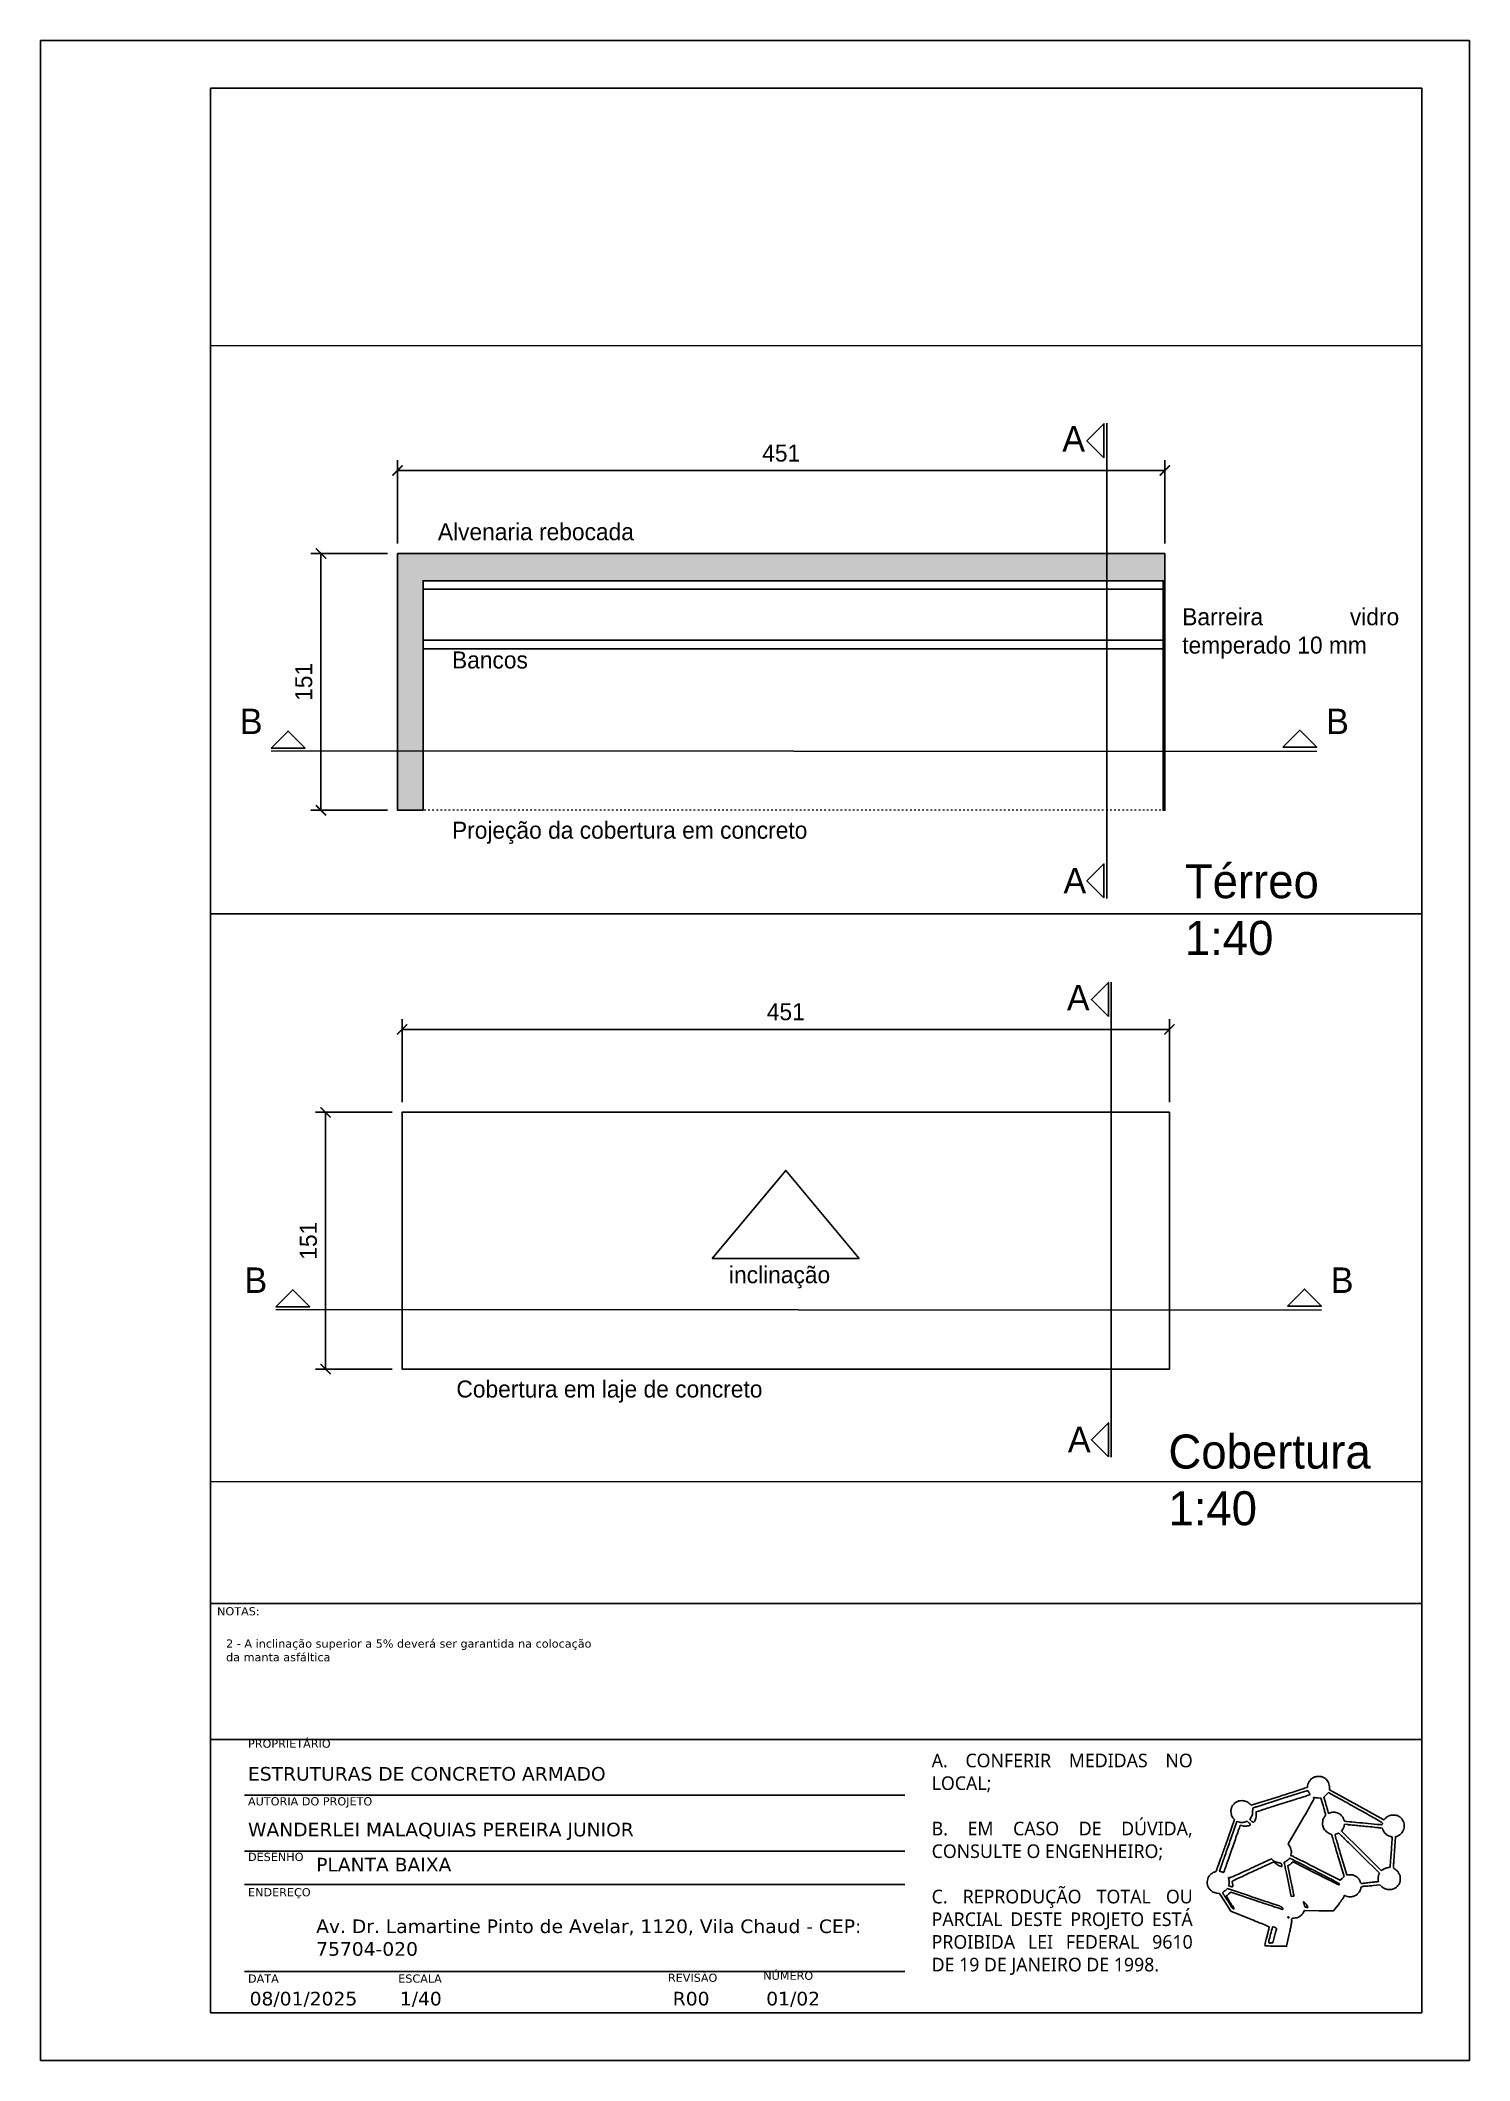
# Paper-space layout 'A4-01' of a CAD drawing. Header units: centimetres, sheet in millimetres. Extents: x 0 to 210, y 0 to 297.
# The model-space entities are those that its viewports show. They can reach past a viewport. Long polylines and large blocks are cut down to what shows.
import ezdxf

# ---------------------------------------------------------------- set-up
doc = ezdxf.new("R2010")
doc.units = ezdxf.units.CM
doc.header["$LTSCALE"] = 0.5
doc.linetypes.add('ACAD_ISO03W100', pattern=[30, 12, -18])
doc.layers.get('0').update_dxf_attribs({"lineweight": 0})
doc.layers.get('0').transparency = 0.9
doc.layers.get('Defpoints').update_dxf_attribs({"color": 130})
doc.layers.add('CARIMBO', color=250, linetype='Continuous')
doc.layers.add('COTA', color=10, linetype='Continuous')
doc.styles.add('Century Gothic_B', font='GOTHICB.TTF', dxfattribs={"height": 0.15})
doc.styles.add('COTA40', font='GOTHIC.TTF', dxfattribs={"height": 0.1})
doc.dimstyles.new('COTA40', dxfattribs={"dimscale": 0, "dimtxt": 0.1, "dimasz": 0.06, "dimexe": 0.06, "dimexo": 0.059, "dimgap": 0.05, "dimtad": 1, "dimdec": 0, "dimlfac": 100, "dimzin": 0, "dimdsep": 46, "dimtxsty": 'COTA40', "dimblk": 'ARCHTICK', "dimcen": 0.09, "dimclrt": 7, "dimadec": 0, "dimazin": 0, "dimtfac": 1.5, "dimtdec": 0, "dimtix": 1, "dimtmove": 2, "dimatfit": 3, "dimfxl": 1, "dimtolj": 1, "dimtzin": 0, "dimarcsym": 0})

# ---------------------------------------------------------------- blocks, each defined once
blk = doc.blocks.new('_ArchTick')
at = {"color": 0, "linetype": 'ByBlock', "const_width": 0.15}
blk.add_lwpolyline([(-0.5, -0.5), (0.5, 0.5)], dxfattribs=at)
blk = doc.blocks.new('*D19')
at = {"layer": 'COTA', "color": 0, "lineweight": -2, "transparency": 16777216}
for p, q in [((73.513, -297.838), (73.513, -297.349)), ((78.023, -297.838), (78.023, -297.349)), ((73.513, -297.409), (78.023, -297.409))]:
    blk.add_line(p, q, dxfattribs=at)
at = {"layer": 'Defpoints', "color": 0, "transparency": 16777216}
for p in [(78.023, -297.409), (73.513, -297.897), (78.023, -297.897)]:
    blk.add_point(p, dxfattribs=at)
at = {"layer": 'COTA', "color": 0, "lineweight": -2, "transparency": 16777216, "xscale": 0.06, "yscale": 0.06, "zscale": 0.06, "rotation": 180}
blk.add_blockref('_ArchTick', (73.513, -297.409), dxfattribs=at)
at = {"layer": 'COTA', "color": 0, "lineweight": -2, "transparency": 16777216, "xscale": 0.06, "yscale": 0.06, "zscale": 0.06}
blk.add_blockref('_ArchTick', (78.023, -297.409), dxfattribs=at)
at = {"layer": 'COTA', "color": 7, "transparency": 16777216, "insert": (75.768, -297.307), "char_height": 0.1, "attachment_point": 5, "style": 'COTA40'}
blk.add_mtext('\\A1;451', dxfattribs=at)
blk = doc.blocks.new('*D20')
at = {"layer": 'COTA', "color": 0, "lineweight": -2, "transparency": 16777216}
for p, q in [((73.454, -297.897), (73.003, -297.897)), ((73.063, -297.897), (73.063, -299.407)), ((73.454, -299.407), (73.003, -299.407))]:
    blk.add_line(p, q, dxfattribs=at)
at = {"layer": 'Defpoints', "color": 0, "lineweight": 5, "transparency": 16777216}
for p in [(73.513, -297.897), (73.063, -299.407), (73.513, -299.407)]:
    blk.add_point(p, dxfattribs=at)
at = {"layer": 'COTA', "color": 0, "lineweight": -2, "transparency": 16777216, "xscale": 0.06, "yscale": 0.06, "zscale": 0.06}
for p, rotation in [((73.063, -297.897), 90), ((73.063, -299.407), 270)]:
    blk.add_blockref('_ArchTick', p, dxfattribs=dict(at, rotation=rotation))
at = {"layer": 'COTA', "color": 7, "transparency": 16777216, "insert": (72.962, -298.652), "char_height": 0.1, "attachment_point": 5, "rotation": 90, "style": 'COTA40'}
blk.add_mtext('\\A1;151', dxfattribs=at)
blk = doc.blocks.new('*D21')
at = {"layer": 'COTA', "color": 0, "lineweight": -2, "transparency": 16777216}
for p, q in [((94.883, -309.917), (94.883, -309.428)), ((99.393, -309.917), (99.393, -309.428)), ((94.883, -309.488), (99.393, -309.488))]:
    blk.add_line(p, q, dxfattribs=at)
at = {"layer": 'Defpoints', "color": 0, "lineweight": 5, "transparency": 16777216}
for p in [(99.393, -309.488), (94.883, -309.976), (99.393, -309.976)]:
    blk.add_point(p, dxfattribs=at)
at = {"layer": 'COTA', "color": 0, "lineweight": -2, "transparency": 16777216, "xscale": 0.06, "yscale": 0.06, "zscale": 0.06, "rotation": 180}
blk.add_blockref('_ArchTick', (94.883, -309.488), dxfattribs=at)
at = {"layer": 'COTA', "color": 0, "lineweight": -2, "transparency": 16777216, "xscale": 0.06, "yscale": 0.06, "zscale": 0.06}
blk.add_blockref('_ArchTick', (99.393, -309.488), dxfattribs=at)
at = {"layer": 'COTA', "color": 7, "transparency": 16777216, "insert": (97.138, -309.385), "char_height": 0.1, "attachment_point": 5, "style": 'COTA40'}
blk.add_mtext('\\A1;451', dxfattribs=at)
blk = doc.blocks.new('*D22')
at = {"layer": 'COTA', "color": 0, "lineweight": -2, "transparency": 16777216}
for p, q in [((94.824, -309.976), (94.373, -309.976)), ((94.433, -309.976), (94.433, -311.486)), ((94.824, -311.486), (94.373, -311.486))]:
    blk.add_line(p, q, dxfattribs=at)
at = {"layer": 'Defpoints', "color": 0, "lineweight": 5, "transparency": 16777216}
for p in [(94.883, -309.976), (94.433, -311.486), (94.883, -311.486)]:
    blk.add_point(p, dxfattribs=at)
at = {"layer": 'COTA', "color": 0, "lineweight": -2, "transparency": 16777216, "xscale": 0.06, "yscale": 0.06, "zscale": 0.06}
for p, rotation in [((94.433, -309.976), 90), ((94.433, -311.486), 270)]:
    blk.add_blockref('_ArchTick', p, dxfattribs=dict(at, rotation=rotation))
at = {"layer": 'COTA', "color": 7, "transparency": 16777216, "insert": (94.332, -310.731), "char_height": 0.1, "attachment_point": 5, "rotation": 90, "style": 'COTA40'}
blk.add_mtext('\\A1;151', dxfattribs=at)

msp = doc.modelspace()

# ---------------------------------------------------------------- hatches: boundary and pattern name
at = {"layer": 'CARIMBO', "true_color": 0xcd6928}
h = msp.add_hatch(color=32, dxfattribs=at)
h.dxf.hatch_style = 1
h.paths.add_polyline_path([(73.663, -299.407), (73.663, -298.057), (78.023, -298.057), (78.023, -297.897), (73.513, -297.897), (73.513, -299.407)])
at = {"layer": 'CARIMBO'}
h = msp.add_hatch(dxfattribs=at)
h.set_pattern_fill('ANSI32', color=4, scale=0.002)
h.set_pattern_definition([(45, (72.778125, -296.412878), (-0.013470384, 0.013470384), []), (45, (72.787106, -296.412878), (-0.013470384, 0.013470384), [])])
h.paths.add_polyline_path([(78.023, -298.057), (78.023, -299.407), (78.013, -299.407), (78.013, -298.057)])
at = {"layer": 'CARIMBO', "linetype": 'ACAD_ISO03W100', "lineweight": 5, "true_color": 0x636466}
h = msp.add_hatch(dxfattribs=at)
h.set_pattern_fill('ANSI32', color=251, scale=0.2)
h.set_pattern_definition([(45, (21.3695, -5.2997), (-1.347038, 1.347038), []), (45, (22.2675, -5.2997), (-1.347038, 1.347038), [])])
h.paths.add_polyline_path([(96.706, -310.835), (97.569, -310.835), (97.138, -310.318)])

# ---------------------------------------------------------------- linework, layer by layer
at = {"layer": 'CARIMBO'}
for p, q in [((77.665, -297.334), (77.665, -297.134)), ((77.682, -299.925), (77.682, -297.131)), ((77.665, -299.922), (77.665, -299.722)), ((99.034, -309.412), (99.034, -309.212)), ((99.051, -312.003), (99.051, -309.21)), ((99.034, -312.001), (99.034, -311.801))]:
    msp.add_line(p, q, dxfattribs=at)
for points in [[(77.665, -297.334), (77.665, -297.134), (77.565, -297.234), (77.665, -297.334)], [(73.663, -298.107), (78.013, -298.107)], [(73.663, -298.407), (78.013, -298.407)], [(73.663, -298.457), (78.013, -298.457)], [(72.77, -299.041), (72.97, -299.041), (72.87, -298.941), (72.77, -299.041)], [(78.716, -299.036), (78.916, -299.036), (78.816, -298.936), (78.716, -299.036)], [(77.665, -299.922), (77.665, -299.722), (77.565, -299.822), (77.665, -299.922)], [(99.034, -309.412), (99.034, -309.212), (98.934, -309.312), (99.034, -309.412)], [(96.706, -310.835), (97.569, -310.835), (97.138, -310.318), (96.706, -310.835)], [(100.086, -311.115), (100.286, -311.115), (100.186, -311.015), (100.086, -311.115)], [(94.14, -311.119), (94.34, -311.119), (94.24, -311.019), (94.14, -311.119)], [(99.034, -312.001), (99.034, -311.801), (98.934, -311.901), (99.034, -312.001)]]:
    msp.add_lwpolyline(points, dxfattribs=at)
at = {"layer": 'CARIMBO', "color": 30, "true_color": 0xf26722}
for points in [[(73.663, -299.407), (73.513, -299.407), (73.513, -297.897), (78.023, -297.897), (78.023, -298.057)], [(73.663, -299.407), (73.663, -298.057), (78.023, -298.057)]]:
    msp.add_lwpolyline(points, dxfattribs=at)
at = {"layer": 'CARIMBO', "color": 4}
msp.add_lwpolyline([(78.023, -298.057), (78.023, -299.407), (78.013, -299.407), (78.013, -298.057), (78.023, -298.057)], dxfattribs=at)
at = {"layer": 'CARIMBO', "linetype": 'Continuous', "lineweight": 5}
for points in [[(75.843, -299.059), (72.77, -299.059)], [(75.843, -299.059), (78.916, -299.059)], [(97.213, -311.138), (94.14, -311.138)], [(97.213, -311.138), (100.286, -311.138)]]:
    msp.add_lwpolyline(points, dxfattribs=at)
at = {"layer": 'CARIMBO', "linetype": 'ACAD_ISO03W100', "lineweight": 5}
msp.add_lwpolyline([(78.023, -299.407), (78.023, -299.407), (78.023, -299.407), (73.663, -299.407)], dxfattribs=at)
at = {"layer": 'CARIMBO', "color": 18, "true_color": 0x000000}
msp.add_lwpolyline([(99.393, -311.486), (94.883, -311.486), (94.883, -309.976), (99.393, -309.976), (99.393, -311.486)], dxfattribs=at)

# ---------------------------------------------------------------- texts
at = {"layer": 'CARIMBO', "attachment_point": 1, "style": 'Century Gothic_B'}
for s, width, heights, insert, char_height in [('{\\fCentury Gothic|b0|i0|c0|p34;A}', 0.4899, [0], (77.42, -297.148), 0.15), ('{\\fCentury Gothic|b0|i0|c0|p34;Alvenaria rebocada}', 2.1286, [0.127], (73.75, -297.719), 0.1), ('\\pxqj;{\\fCentury Gothic|b0|i0|c0|p34;Barreira vidro temperado 10 mm}', 1.27151, [0.613], (78.125, -298.219), 0.1), ('\\pxqj;{\\fCentury Gothic|b0|i0|c0|p34;Bancos}', 1.8497, [0.358], (73.833, -298.473), 0.1), ('{\\fCentury Gothic|b0|i0|c0|p34;B}', 0.4899, [0], (72.586, -298.809), 0.15), ('{\\fCentury Gothic|b0|i0|c0|p34;B}', 0.4899, [0], (78.971, -298.809), 0.15), ('\\pxqj;{\\fCentury Gothic|b0|i0|c0|p34;Projeção da cobertura em concreto}', 4.18047, [0.358], (73.833, -299.474), 0.1), ('{\\fCentury Gothic|b0|i0|c0|p34;A}', 0.4899, [0], (77.427, -299.746), 0.15), ('{\\fCentury Gothic|b0|i0|c0|p34;A}', 0.4899, [0], (98.79, -309.227), 0.15), ('{\\fCentury Gothic|b0|i0|c0|p34;B}', 0.4899, [0], (93.956, -310.888), 0.15), ('\\pxqj;{\\fCentury Gothic|b0|i0|c0|p34;inclinação}', 4.18047, [0.358], (96.804, -310.881), 0.1), ('{\\fCentury Gothic|b0|i0|c0|p34;B}', 0.4899, [0], (100.341, -310.888), 0.15), ('\\pxqj;{\\fCentury Gothic|b0|i0|c0|p34;Cobertura em laje de concreto}', 4.18047, [0.358], (95.202, -311.553), 0.1), ('{\\fCentury Gothic|b0|i0|c0|p34;A}', 0.4899, [0], (98.796, -311.825), 0.15)]:
    msp.add_mtext_dynamic_manual_height_columns(s, width=width, gutter_width=0.01, heights=heights, dxfattribs=dict(at, insert=insert, char_height=char_height))

# ---------------------------------------------------------------- dimensions: what is measured, and where the dimension line sits
at = {"layer": 'COTA'}
for base, p1, p2, picture, middle in [((78.023, -297.409), (73.513, -297.897), (78.023, -297.897), '*D19', (75.768, -297.307)), ((99.393, -309.488), (94.883, -309.976), (99.393, -309.976), '*D21', (97.138, -309.385))]:
    dim = msp.add_linear_dim(base=base, p1=p1, p2=p2, dimstyle='COTA40', override={"dimscale": 1}, dxfattribs=at)
    dim.commit()
    dim.dimension.update_dxf_attribs({"geometry": picture, "text_midpoint": middle})
for base, p1, p2, picture, middle in [((73.063, -299.407), (73.513, -297.897), (73.513, -299.407), '*D20', (72.962, -298.652)), ((94.433, -311.486), (94.883, -309.976), (94.883, -311.486), '*D22', (94.332, -310.731))]:
    dim = msp.add_linear_dim(base=base, p1=p1, p2=p2, angle=90, dimstyle='COTA40', override={"dimscale": 1}, dxfattribs=at)
    dim.commit()
    dim.dimension.update_dxf_attribs({"geometry": picture, "text_midpoint": middle})

psp = doc.layouts.new('A4-01')

# ---------------------------------------------------------------- linework, layer by layer
at = {"layer": 'CARIMBO'}
for p, q in [((210, 297), (0, 297)), ((0, 297), (0, 0)), ((210, 0), (210, 297)), ((25, 290), (25, 7)), ((203, 290), (25, 290)), ((203, 7), (203, 290)), ((25, 47.2), (203, 47.2)), ((30, 39), (127, 39)), ((30, 30.8), (127, 30.8)), ((30, 25.9), (127, 25.9)), ((30, 13.1), (127, 13.1)), ((25, 7), (203, 7)), ((0, 0), (210, 0))]:
    psp.add_line(p, q, dxfattribs=at)
psp.add_lwpolyline([(25, 67.2), (25, 67.2), (203, 67.2)], dxfattribs=at)
for points in [[(187.08, 41.64, 0.079478), (186.74, 41.4, 0.054467), (186.45, 41.04, 0.055091), (186.25, 40.63, 0.089267), (186.18, 40.25, -0.318001), (186.12, 40.17, -0.00227), (185.34, 39.9, -0.004795), (184.18, 39.51, -0.00091), (182.05, 38.84), (177.93, 37.53), (177.7, 37.75, 0.045989), (177.45, 37.95, 0.048466), (177.17, 38.1, 0.049205), (176.87, 38.19, 0.050376), (176.56, 38.22, 0.057358), (176.1, 38.17, 0.073919), (175.71, 38.01, 0.074646), (175.39, 37.75, 0.059941), (175.13, 37.39, 0.022187), (175.03, 37.19, 0.046293), (174.98, 37.03, 0.042492), (174.95, 36.86, 0.016038), (174.94, 36.61, 0.031811), (174.97, 36.29, 0.052573), (175.03, 36.03, 0.056422), (175.14, 35.8, 0.043793), (175.31, 35.58), (175.44, 35.44), (174.12, 31.64, -0.001341), (173.53, 29.96, -0.00365), (173.1, 28.79, -0.000922), (172.76, 27.86, -0.232969), (172.7, 27.8, 0.052602), (172.3, 27.63, 0.060655), (171.96, 27.39, 0.062659), (171.7, 27.08, 0.062566), (171.53, 26.71, 0.067657), (171.44, 26.28, 0.07176), (171.48, 25.84, 0.071432), (171.65, 25.44, 0.066114), (171.92, 25.08, 0.03404), (172.13, 24.9, 0.051282), (172.34, 24.77, 0.04987), (172.58, 24.69, 0.030117), (172.87, 24.63), (173.23, 24.59), (174.07, 23.28), (174.92, 21.97), (177.71, 20.84, -0.00035), (178.78, 20.41, -0.000565), (179.69, 20.04, -0.000077), (180.5, 19.7, -0.041097), (180.55, 19.68, -0.317107), (180.56, 19.64, -0.002034), (180.48, 19.25, -0.00699), (180.37, 18.81, -0.004284), (180.24, 18.29, 0.003499), (180.08, 17.68, 0.009869), (179.98, 17.26, 0.005641), (179.91, 16.94, 0.317571), (179.94, 16.89, 0.121999), (179.99, 16.87, 0.001087), (180.44, 16.85, 0.003666), (180.96, 16.84, 0.002349), (181.55, 16.82), (183.1, 16.8), (183.5, 18.6, 0.003235), (183.65, 19.31, 0.004837), (183.77, 19.92, 0.002145), (183.87, 20.45, 0.099334), (183.86, 20.56, -0.057961), (183.84, 20.75, -0.189286), (183.89, 20.86, -0.162677), (184.01, 20.93, -0.040506), (184.23, 20.95, 0.074695), (184.64, 21.01, 0.067212), (185.03, 21.19, 0.06575), (185.36, 21.47, 0.065907), (185.61, 21.83), (185.72, 22.05), (187.86, 22.04), (190.01, 22.02), (190.82, 23.07, 0.005197), (191.14, 23.5, 0.009482), (191.39, 23.85, 0.004462), (191.59, 24.15, 0.241149), (191.59, 24.21, -0.038552), (191.58, 24.28, -0.487664), (191.59, 24.29, -0.104544), (191.63, 24.28, -0.003557), (191.79, 24.21, 0.08403), (192.2, 24.08, 0.068415), (192.66, 24.09, 0.066973), (193.11, 24.22, 0.07379), (193.5, 24.46, 0.047786), (193.69, 24.66, 0.036473), (193.86, 24.91, 0.037396), (193.99, 25.16, 0.094407), (194.03, 25.36, -0.152944), (194.06, 25.48, -0.128065), (194.16, 25.56, -0.081842), (194.33, 25.61, -0.031911), (194.57, 25.63, 0.017211), (194.75, 25.64, 0.003074), (195.07, 25.66, 0.003318), (195.45, 25.69, 0.00299), (195.84, 25.73), (196.8, 25.84), (197.1, 25.57, 0.108864), (197.77, 25.21, 0.117508), (198.51, 25.17, 0.117913), (199.19, 25.46, 0.110153), (199.68, 26.04, 0.037258), (199.74, 26.18, 0.034903), (199.78, 26.34, 0.029781), (199.8, 26.52, 0.016378), (199.81, 26.74, 0.015811), (199.81, 26.99, 0.046417), (199.78, 27.16, 0.049348), (199.73, 27.32, 0.019736), (199.62, 27.53, 0.027212), (199.51, 27.7, 0.030137), (199.39, 27.85, 0.030273), (199.25, 27.98, 0.027963), (199.1, 28.1, -0.012714), (198.92, 28.22, -0.065884), (198.83, 28.31, -0.119764), (198.8, 28.38, -0.093219), (198.8, 28.48, 0.026903), (198.81, 28.6, 0.000513), (198.86, 29.22, 0.001244), (198.91, 29.94, 0.000833), (198.97, 30.77), (199.11, 32.9), (199.4, 33.01, 0.131929), (200.03, 33.47, 0.124197), (200.37, 34.2, 0.123277), (200.32, 35, 0.128862), (199.9, 35.67, 0.035506), (199.65, 35.88, 0.060104), (199.41, 36.01, 0.058967), (199.14, 36.08, 0.032836), (198.8, 36.1, 0.043172), (198.45, 36.07, 0.058016), (198.13, 35.98, 0.059393), (197.85, 35.82, 0.048311), (197.6, 35.59), (197.41, 35.38), (193.42, 37.59), (189.44, 39.8), (189.4, 40.27, 0.045148), (189.33, 40.7, 0.069177), (189.19, 41.04, 0.07197), (188.96, 41.32, 0.053536), (188.65, 41.56, 0.019859), (188.44, 41.68, 0.053842), (188.28, 41.74, 0.04808), (188.1, 41.76, 0.013377), (187.83, 41.77, 0.014365), (187.58, 41.76, 0.029893), (187.39, 41.74, 0.035951), (187.23, 41.7, 0.034713)], [(186.32, 39.57, 0.031863), (186.34, 39.52, 0.011462), (186.38, 39.44, 0.011316), (186.43, 39.36, 0.013177), (186.47, 39.29, -0.017287), (186.51, 39.22, -0.0272), (186.54, 39.16, -0.025593), (186.56, 39.11, -0.299351), (186.55, 39.09, -0.099006), (186.53, 39.08, -0.000046), (185.58, 38.77, -0.000665), (184.52, 38.43, -0.000405), (183.27, 38.04, 0.00001), (181.97, 37.63, 0.000012), (180.77, 37.25, 0.00001), (179.76, 36.93, 0.000097), (179.33, 36.79), (178.66, 36.58), (178.66, 36.15, -0.038871), (178.64, 35.82, -0.04202), (178.56, 35.5, -0.046084), (178.45, 35.24, -0.095107), (178.3, 35.07, -0.095463), (178.24, 35.03, -0.1793), (178.17, 35.03, -0.082716), (178.1, 35.08, -0.010801), (177.95, 35.22), (177.71, 35.45), (177.91, 35.77, 0.023212), (178.02, 35.97, 0.053839), (178.08, 36.13, 0.044556), (178.1, 36.31, 0.011864), (178.12, 36.6, -0.009508), (178.13, 36.84, -0.028153), (178.15, 37, -0.038951), (178.17, 37.11, -0.225559), (178.21, 37.15, -0.011613), (178.74, 37.33, -0.000133), (182.31, 38.46, -0.000027), (186.07, 39.65, -0.060557), (186.19, 39.67, -0.100927), (186.23, 39.67, -0.076882), (186.27, 39.65, -0.074024), (186.3, 39.61, -0.081175)], [(187.72, 38.61), (188.16, 38.57), (188.37, 37.81, 0.001166), (188.47, 37.49, 0.000919), (188.57, 37.13, 0.000929), (188.66, 36.81, 0.002298), (188.74, 36.57, -0.006874), (188.81, 36.3, -0.039177), (188.84, 36.16, -0.084305), (188.84, 36.07, -0.165216), (188.8, 36.01, 0.067696), (188.76, 35.96, 0.012124), (188.69, 35.86, 0.012896), (188.62, 35.74, 0.011331), (188.55, 35.61, 0.053195), (188.45, 35.33, 0.04526), (188.4, 35.01, 0.044287), (188.4, 34.67, 0.04575), (188.47, 34.35, 0.070802), (188.59, 34.08, 0.048201), (188.81, 33.81, 0.046928), (189.08, 33.57, 0.056012), (189.38, 33.41, -0.016724), (189.59, 33.31, -0.09403), (189.69, 33.24, -0.096831), (189.75, 33.13, -0.018271), (189.82, 32.91, 0.002353), (189.89, 32.67, 0.000112), (190.13, 31.86, 0.000183), (190.42, 30.9, 0.000132), (190.74, 29.82), (191.55, 27.08), (191.27, 26.79), (190.99, 26.51), (187.65, 28.21, 0.000388), (186.35, 28.86, 0.000576), (185.21, 29.44, 0.000248), (184.23, 29.93, 0.011766), (184.03, 30.03), (183.76, 30.15), (183.8, 30.47, 0.051501), (183.81, 30.75, 0.041753), (183.75, 31.06, 0.040572), (183.65, 31.36, 0.041767), (183.5, 31.63), (183.35, 31.86), (185.26, 35.16, 0.00172), (186.02, 36.47, 0.003292), (186.62, 37.54, 0.000501), (187.12, 38.45, 0.318822), (187.12, 38.51, -0.087878), (187.07, 38.59, -0.168967), (187.06, 38.66, -0.263976), (187.1, 38.7, -0.164458), (187.17, 38.7, 0.053649), (187.24, 38.68, 0.00818), (187.38, 38.65, 0.009074), (187.55, 38.63, 0.007751)], [(193.65, 36.97, -0.000688), (195.85, 35.75, -0.008137), (196.69, 35.26, -0.012877), (197.15, 34.97, -0.300165), (197.2, 34.83, -0.057537), (197.18, 34.77, -0.102251), (197.15, 34.72, -0.110803), (197.1, 34.69, -0.076165), (197.04, 34.68, -0.02293), (196.89, 34.69, -0.000084), (195.11, 34.85, -0.000518), (193.4, 35.02, -0.0009), (191.98, 35.15, -0.012807), (191.74, 35.18, -0.097718), (191.63, 35.22, -0.155413), (191.57, 35.29, -0.047521), (191.53, 35.43, 0.071412), (191.44, 35.65, 0.040121), (191.28, 35.89, 0.038825), (191.07, 36.11, 0.047979), (190.85, 36.29, 0.062874), (190.54, 36.43, 0.047954), (190.18, 36.5, 0.048985), (189.82, 36.51, 0.077879), (189.52, 36.43), (189.28, 36.33), (189.16, 36.73, -0.000885), (189.1, 36.93, -0.000271), (189.01, 37.24, -0.000271), (188.9, 37.58, -0.000296), (188.81, 37.92), (188.57, 38.72), (188.91, 39.06), (189.25, 39.4), (189.66, 39.18, -0.003409), (189.95, 39.02, -0.000135), (191.01, 38.44, -0.000239), (192.25, 37.75, -0.000169)], [(176.53, 35, 0.029732), (176.65, 35.01, 0.016387), (176.8, 35.03, 0.016289), (176.94, 35.06, 0.025067), (177.07, 35.09), (177.34, 35.19), (177.6, 34.93, -0.027415), (177.77, 34.74, -0.311881), (177.78, 34.64, -0.197541), (177.68, 34.57, -0.012375), (177.33, 34.49, -0.021963), (177.15, 34.46, -0.036691), (177, 34.45, -0.035708), (176.84, 34.47, -0.019541), (176.66, 34.51), (176.31, 34.6), (176.18, 34.24, 0.003701), (176.09, 34, 0.000146), (175.77, 33.08, 0.000259), (175.4, 32.01, 0.000183), (174.98, 30.8, -0.0004), (174.56, 29.61, -0.000658), (174.21, 28.6, -0.00004), (173.89, 27.7, -0.112129), (173.88, 27.68, -0.253723), (173.86, 27.67, -0.007738), (173.78, 27.69, -0.013512), (173.68, 27.72, -0.008721), (173.56, 27.76), (173.27, 27.86), (173.7, 29.1, -0.000037), (173.92, 29.74, -0.000012), (174.25, 30.69, -0.000012), (174.62, 31.74, -0.000014), (174.97, 32.76), (175.81, 35.17), (176.04, 35.09, 0.02723), (176.15, 35.05, 0.01557), (176.28, 35.03, 0.01552), (176.42, 35.01, 0.0248)], [(194.17, 30.11), (196.75, 27.55), (196.64, 27.25, 0.028266), (196.6, 27.1, 0.02451), (196.58, 26.95, 0.024559), (196.57, 26.79, 0.028739), (196.57, 26.64, -0.001995), (196.58, 26.52, -0.003309), (196.59, 26.42, -0.000447), (196.6, 26.33, -0.361795), (196.6, 26.32, -0.03599), (196.59, 26.32, -0.000005), (196.27, 26.29, -0.000135), (195.91, 26.25, -0.000082), (195.48, 26.2, 0.001749), (195.04, 26.15, 0.002362), (194.65, 26.1, 0.001598), (194.32, 26.06, 0.025723), (194.21, 26.04, -0.06375), (194.12, 26.03, -0.183375), (194.05, 26.05, -0.102514), (194, 26.12, -0.0133), (193.93, 26.29, 0.038184), (193.81, 26.56, 0.047969), (193.66, 26.78, 0.047232), (193.46, 26.96, 0.035356), (193.21, 27.13, 0.026141), (193.03, 27.23, 0.054643), (192.89, 27.28, 0.04436), (192.71, 27.3, 0.012318), (192.44, 27.3), (191.95, 27.29), (191.09, 30.21, -0.000578), (190.76, 31.33, -0.000934), (190.48, 32.29, -0.000122), (190.23, 33.14, -0.071528), (190.23, 33.2, -0.231594), (190.24, 33.23, -0.028555), (190.31, 33.27, -0.029017), (190.39, 33.32, -0.020061), (190.5, 33.36), (190.77, 33.45), (191.18, 33.06, -0.004686), (191.45, 32.8, -0.000307), (192.23, 32.04, -0.000446), (193.15, 31.12, -0.000333)], [(194.73, 34.44, -0.00146), (195.98, 34.31, -0.007591), (196.67, 34.23, -0.006209), (197.11, 34.17, -0.238802), (197.19, 34.11, -0.015788), (197.22, 34.06, -0.00479), (197.25, 33.98, -0.004792), (197.29, 33.9, -0.005205), (197.32, 33.81, 0.075512), (197.46, 33.56, 0.049275), (197.68, 33.32, 0.047846), (197.96, 33.12, 0.05785), (198.26, 32.99, -0.001287), (198.39, 32.95, -0.00198), (198.51, 32.91, -0.000639), (198.62, 32.88, -0.057514), (198.63, 32.87, -0.280891), (198.64, 32.86, -0.000083), (198.6, 32.23, -0.001358), (198.55, 31.53, -0.000819), (198.49, 30.7, 0.000173), (198.43, 29.87, 0.000278), (198.38, 29.16, 0.000042), (198.33, 28.53, 0.018054), (198.33, 28.49, -0.302632), (198.31, 28.46, -0.016169), (198.22, 28.43, -0.020877), (198.1, 28.39, -0.013225), (197.96, 28.36, 0.026185), (197.8, 28.32, 0.017269), (197.62, 28.26, 0.017393), (197.44, 28.18, 0.031903), (197.31, 28.11), (197.03, 27.93), (194.1, 30.82), (191.17, 33.71), (191.36, 34.01, 0.020627), (191.43, 34.14, 0.016626), (191.5, 34.28, 0.016938), (191.56, 34.42, 0.04077), (191.59, 34.53), (191.63, 34.75), (191.97, 34.71, 0.006056), (192.21, 34.68, 0.00035), (192.93, 34.61, 0.000532), (193.78, 34.53, 0.000391)], [(187.24, 27.91, -0.001061), (189.09, 26.97, -0.005481), (190.1, 26.43, -0.003402), (190.78, 26.06, -0.230482), (190.85, 25.95, -0.036963), (190.85, 25.9, -0.061098), (190.85, 25.86, -0.087861), (190.84, 25.83, -0.25533), (190.82, 25.82, -0.111829), (190.78, 25.83, -0.000079), (189.8, 26.32, -0.000923), (188.7, 26.87, -0.000564), (187.41, 27.53), (184.06, 29.23), (183.84, 29.02, -0.014844), (183.74, 28.93, -0.012465), (183.63, 28.84, -0.01265), (183.53, 28.77, -0.033546), (183.45, 28.72), (183.29, 28.64), (183.75, 26.42, -0.000653), (183.92, 25.57, -0.001083), (184.07, 24.86, -0.000055), (184.2, 24.21, -0.260012), (184.2, 24.2, -0.142558), (184.19, 24.19, -0.004079), (184.13, 24.18, -0.007961), (184.07, 24.17, -0.005359), (183.99, 24.16), (183.8, 24.14), (183.29, 26.61, -0.000185), (183.09, 27.56, -0.000301), (182.92, 28.37, -0.000033), (182.77, 29.09, -0.02743), (182.76, 29.12, -0.246772), (182.77, 29.15, -0.022251), (182.82, 29.19, -0.024852), (182.89, 29.23, -0.016722), (182.97, 29.27, 0.03062), (183.07, 29.32, 0.017067), (183.17, 29.4, 0.016974), (183.28, 29.48, 0.026295), (183.36, 29.56, -0.013983), (183.44, 29.63, -0.018776), (183.51, 29.69, -0.016116), (183.57, 29.73, -0.154035), (183.6, 29.74, -0.116878), (183.64, 29.73, -0.000078), (184.69, 29.21, -0.000936), (185.86, 28.62, -0.000571)], [(181.48, 29.22, 0.022644), (181.57, 29.19, 0.007246), (181.7, 29.15, 0.007213), (181.85, 29.11, 0.007999), (182, 29.08, -0.013341), (182.21, 29.03, -0.09412), (182.3, 28.99, -0.140632), (182.35, 28.92, -0.042772), (182.39, 28.79, -0.013144), (182.4, 28.71, -0.018928), (182.41, 28.63, -0.014987), (182.41, 28.57, -0.202429), (182.41, 28.55, -0.290652), (182.31, 28.53, -0.026241), (182.06, 28.63, -0.031552), (181.8, 28.78, -0.038811), (181.57, 28.95), (181.26, 29.24), (178.26, 27.85, 0.000325), (177.1, 27.31, 0.000519), (176.12, 26.85, 0.000091), (175.24, 26.45, 0.028847), (175.18, 26.41, 0.150482), (175.14, 26.37, 0.101192), (175.13, 26.3, 0.050792), (175.13, 26.2, 0.010673), (175.17, 26.03, -0.016188), (175.2, 25.9, -0.018725), (175.21, 25.77, -0.018072), (175.22, 25.67, -0.096024), (175.21, 25.61, -0.109493), (175.18, 25.56, -0.19019), (175.13, 25.54, -0.077362), (175.06, 25.55, -0.008984), (174.89, 25.6), (174.62, 25.7), (174.65, 26.1, 0.016704), (174.65, 26.27, 0.015745), (174.65, 26.45, 0.01593), (174.63, 26.6, 0.051425), (174.61, 26.7, -0.032234), (174.57, 26.83, -0.159965), (174.58, 26.91, -0.375896), (174.62, 26.93, -0.099665), (174.69, 26.89, 0.279284), (174.79, 26.88, 0.00254), (175.44, 27.16, 0.00554), (176.35, 27.56, 0.001381), (177.83, 28.24), (180.89, 29.66), (181.1, 29.48, 0.017534), (181.2, 29.4, 0.014145), (181.3, 29.33, 0.014381), (181.41, 29.26, 0.035279)], [(181.41, 22.95, -0.00294), (182.05, 22.73, -0.025576), (182.33, 22.62, -0.063924), (182.47, 22.53, -0.160072), (182.53, 22.42, -0.022263), (182.55, 22.36, -0.029376), (182.55, 22.3, -0.029705), (182.55, 22.25, -0.178357), (182.54, 22.23, -0.282142), (182.51, 22.22, -0.000118), (181.4, 22.58, -0.00162), (180.17, 22.99, -0.000979), (178.71, 23.48), (174.91, 24.76), (174.64, 24.51, -0.0088), (174.53, 24.41, -0.010914), (174.42, 24.32, -0.009353), (174.33, 24.25, -0.076824), (174.28, 24.23, 0.454089), (174.26, 24.18, 0.011435), (174.37, 23.97, 0.014163), (174.55, 23.68, 0.004889), (174.81, 23.26, -0.002961), (175.04, 22.9, -0.004887), (175.24, 22.59, -0.00098), (175.4, 22.32, -0.344756), (175.4, 22.3, -0.332227), (175.33, 22.29, -0.073954), (175.22, 22.37, -0.040347), (175.08, 22.53, -0.012625), (174.9, 22.8, 0.000931), (174.76, 23.02, 0.000368), (174.56, 23.33, 0.000364), (174.35, 23.67, 0.000456), (174.15, 23.98, -0.003073), (173.86, 24.42, -0.037661), (173.77, 24.6, -0.141134), (173.75, 24.7, -0.229813), (173.8, 24.77, 0.031012), (173.86, 24.81, 0.007771), (173.96, 24.89, 0.007907), (174.07, 24.98, 0.007886), (174.18, 25.07), (174.43, 25.3), (177.38, 24.3, 0.000185), (178.58, 23.9, 0.000193), (179.78, 23.49, 0.000185), (180.81, 23.15, 0.000842)], [(183.43, 21.07, -0.076926), (183.45, 21, -0.400869), (183.44, 20.97, -0.241841), (183.39, 20.98, -0.055352), (183.33, 21.04, -0.030483), (183.3, 21.08, -0.110288), (183.29, 21.11, -0.256649), (183.3, 21.13, -0.176123), (183.32, 21.14, -0.085443), (183.35, 21.13, -0.053409), (183.38, 21.12, -0.051744), (183.41, 21.09, -0.0641)], [(186.12, 22.77), (186.24, 22.53), (186.02, 22.53, -0.027082), (185.9, 22.54, -0.12113), (185.83, 22.56, -0.146283), (185.79, 22.61, -0.046007), (185.76, 22.7, 0.011613), (185.73, 22.84, 0.008793), (185.68, 23, 0.008303), (185.63, 23.16, 0.007412), (185.57, 23.32, -0.725169), (185.61, 23.35, -0.053003), (185.76, 23.22, -0.025562), (185.98, 22.98, -0.050515)], [(181.37, 19.58, -0.028509), (181.47, 19.53, -0.046806), (181.55, 19.48, -0.059049), (181.6, 19.42, -0.167141), (181.62, 19.37, -0.056978), (181.61, 19.3, -0.001834), (181.54, 19.01, -0.003514), (181.45, 18.67, -0.002431), (181.35, 18.29), (181.08, 17.31), (180.78, 17.29, -0.012359), (180.62, 17.28, -0.076101), (180.54, 17.29, -0.179049), (180.5, 17.32, -0.1443), (180.48, 17.38, -0.063864), (180.5, 17.54, -0.000816), (180.77, 18.58, -0.000222), (181.06, 19.66, -0.340161), (181.09, 19.68, -0.086842), (181.1, 19.68, -0.001738), (181.18, 19.65, -0.004072), (181.27, 19.62, -0.002718)]]:
    psp.add_lwpolyline(points, format="xyb", close=True, dxfattribs=at)

# ---------------------------------------------------------------- texts
at = {"layer": 'CARIMBO', "char_height": 5, "attachment_point": 1, "style": 'Century Gothic_B'}
for s, insert in [('\\pxqj;{\\fCMU Concrete|b0|i0|c0|p2;Térreo\\P1:40}', (168.16, 175.89)), ('\\pxqj;{\\fCMU Concrete|b0|i0|c0|p2;Cobertura\\P1:40}', (165.75, 92.04))]:
    psp.add_mtext_dynamic_manual_height_columns(s, width=184.9701, gutter_width=1, heights=[35.8], dxfattribs=dict(at, insert=insert))
at = {"layer": 'CARIMBO', "attachment_point": 1}
for s, width, gutter_width, heights, insert, char_height in [('{\\fVerdana|b0|i0|c0|p34;NOTAS:}', 5.9377, 1, [0], (25.95, 66.66), 1.2), ('\\pxtc0;{\\fVerdana|b0|i0|c0|p34;2 - A inclinação superior a 5% deverá ser garantida na colocação da manta asfáltica}', 55.3701, 0, [4.11], (27.28, 61.91), 1.2), ('{\\fVerdana|b0|i0|c0|p34;PROPRIETÁRIO}', 5.9377, 1, [0], (30.5, 47.2), 1.2), ('\\pxqj;{\\fMicrosoft JhengHei UI|b0|i0|c0|p34;A. CONFERIR MEDIDAS NO LOCAL;\\P\\PB. EM CASO DE DÚVIDA, CONSULTE O ENGENHEIRO;\\P\\PC. REPRODUÇÃO TOTAL OU PARCIAL DESTE PROJETO ESTÁ PROIBIDA LEI FEDERAL 9610 DE 19 DE JANEIRO DE 1998.}', 38.2439, 1, [0], (130.96, 45.12), 2), ('{\\fVerdana|b0|i0|c0|p34;ESTRUTURAS DE CONCRETO ARMADO}', 96.4668, 1, [3.05], (30.5, 43.16), 2), ('{\\fVerdana|b0|i0|c0|p34;AUTORIA DO PROJETO}', 29.425, 1, [0], (30.5, 38.72), 1.2), ('{\\fVerdana|b0|i0|c0|p34;WANDERLEI MALAQUIAS PEREIRA JUNIOR                }', 93.8651, 1, [0], (30.5, 34.97), 2), ('{\\fVerdana|b0|i0|c0|p34;DESENHO}', 29.425, 1, [0], (30.5, 30.55), 1.2), ('{\\fVerdana|b0|i0|c0|p34;PLANTA BAIXA}', 60.6098, 1, [0], (40.52, 29.81), 2), ('{\\fVerdana|b0|i0|c0|p34;ENDEREÇO}', 29.425, 1, [0], (30.5, 25.35), 1.2), ('{\\fVerdana|b0|i0|c0|p34;Av. Dr. Lamartine Pinto de Avelar, 1120, Vila Chaud - CEP: 75704-020}', 86.156, 1, [0], (40.52, 20.75), 2), ('{\\fVerdana|b0|i0|c0|p34;DATA}', 29.425, 1, [0], (30.5, 12.66), 1.2), ('{\\fVerdana|b0|i0|c0|p34;ESCALA}', 29.425, 1, [0], (52.57, 12.66), 1.2), ('{\\fVerdana|b0|i0|c0|p34;REVISÃO}', 29.425, 1, [0], (92.2, 12.78), 1.2), ('{\\fVerdana|b0|i0|c0|p34;NÚMERO}', 29.425, 1, [0], (106.21, 13.08), 1.2), ('{\\fVerdana|b0|i0|c0|p34;08/01/2025}', 60.6098, 1, [0], (30.74, 10.11), 2), ('{\\fVerdana|b0|i0|c0|p34;1/40}', 60.6098, 1, [0], (52.81, 10.11), 2), ('{\\fVerdana|b0|i0|c0|p34;R00}', 60.6098, 1, [0], (92.92, 10.11), 2), ('{\\fVerdana|b0|i0|c0|p34;01/02}', 60.6098, 1, [0], (106.65, 10.11), 2)]:
    psp.add_mtext_dynamic_manual_height_columns(s, width=width, gutter_width=gutter_width, heights=heights, dxfattribs=dict(at, insert=insert, char_height=char_height))

# ---------------------------------------------------------------- viewports
at = {"layer": '0', "color": 0, "lineweight": 0}
psp.add_viewport(center=(114, 210.34), size=(178, 83.4736), view_center_point=(75.974, -298.346), view_height=3.33894, dxfattribs=at)
psp.add_viewport(center=(114, 126.86), size=(178, 83.4736), view_center_point=(97.317, -310.478), view_height=3.33894, status=3, dxfattribs=at)

doc.saveas('drawing.dxf')
